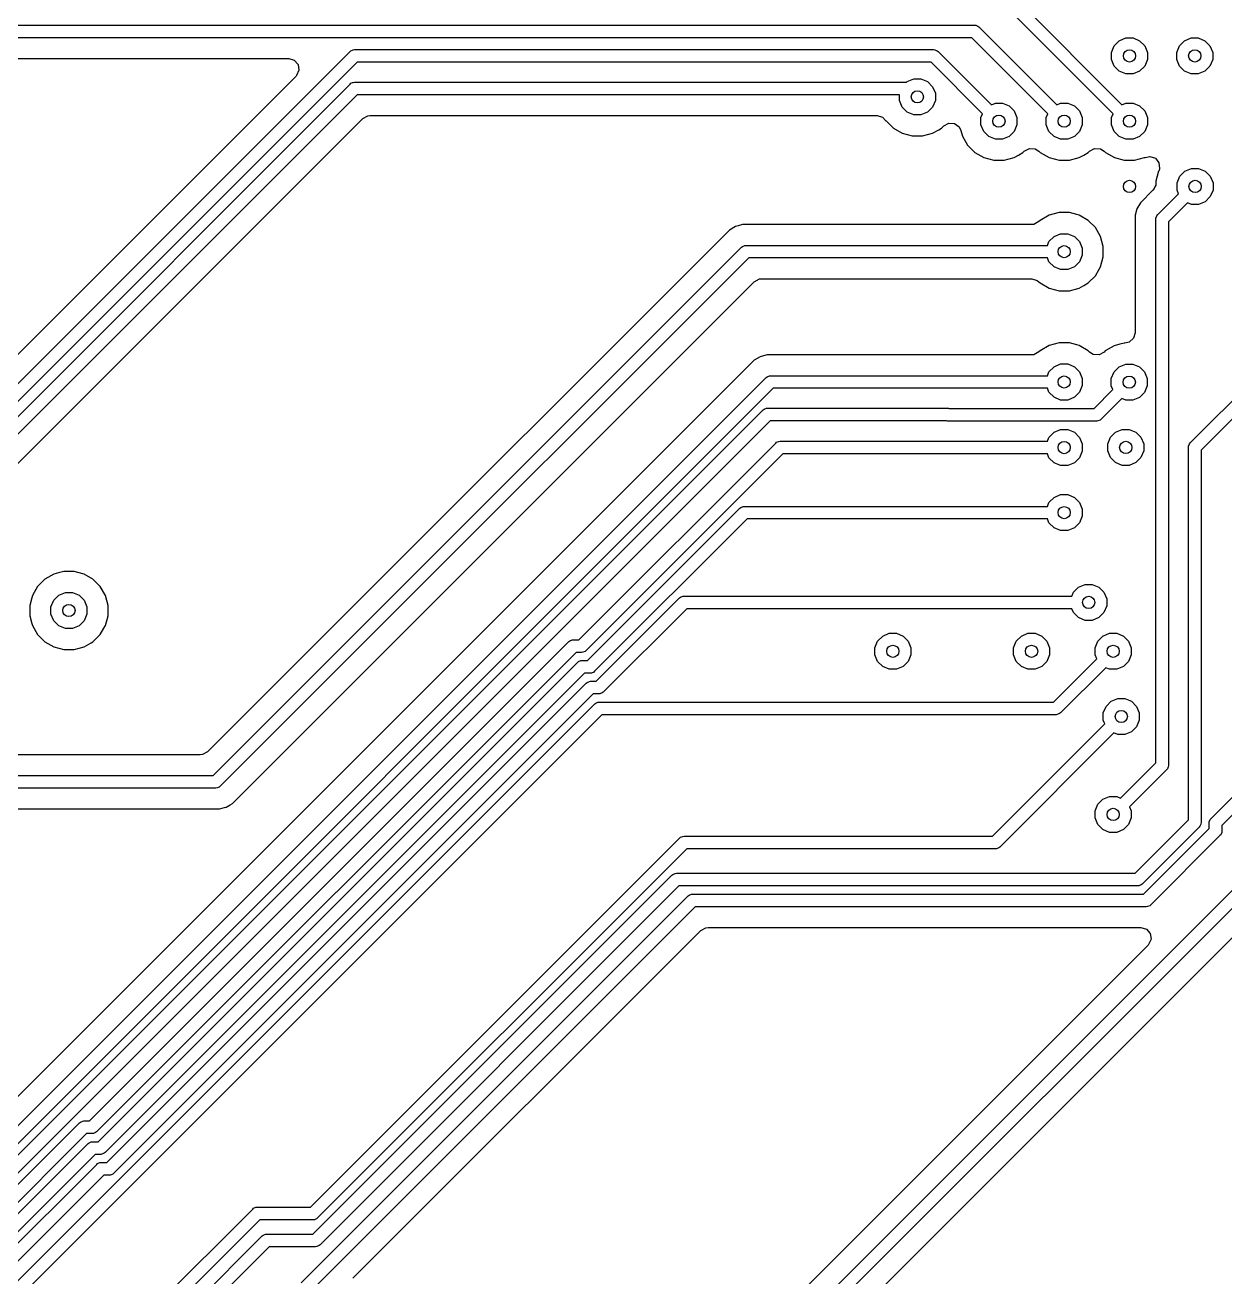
# Model space of a CAD drawing. Extents: x 2.09 to 4.51, y -4.8 to -2.93.
# Drawn here: x 3.042 to 3.621, y -4.475 to -3.871 of the extents above; entities that cross this region are included whole.
import ezdxf

# ---------------------------------------------------------------- set-up
doc = ezdxf.new("R2010")
doc.units = 0
doc.header["$MEASUREMENT"] = 0
doc.layers.add('BLACK', color=7, linetype='CONTINUOUS')

msp = doc.modelspace()

# ---------------------------------------------------------------- linework, layer by layer
at = {"layer": 'BLACK', "linetype": 'CONTINUOUS'}
for p, q in [((3.52184, -3.86005), (3.5712, -3.90941)), ((3.56689, -3.91372), (3.51842, -3.86526)), ((2.8241, -3.87096), (3.5, -3.87096)), ((3.5, -3.87096), (3.5006, -3.87102)), ((3.5006, -3.87102), (3.5017, -3.87148)), ((3.5017, -3.87148), (3.50216, -3.87186)), ((3.50216, -3.87186), (3.53971, -3.90941)), ((3.49874, -3.87707), (2.82283, -3.87707)), ((3.53539, -3.91372), (3.49874, -3.87707)), ((3.56744, -3.88091), (3.56988, -3.87846)), ((3.56988, -3.87846), (3.57307, -3.87714)), ((3.57307, -3.87714), (3.57653, -3.87714)), ((3.57653, -3.87714), (3.57972, -3.87846)), ((3.57972, -3.87846), (3.58217, -3.88091)), ((3.59893, -3.88091), (3.60138, -3.87846)), ((3.60138, -3.87846), (3.60457, -3.87714)), ((3.60457, -3.87714), (3.60803, -3.87714)), ((3.60803, -3.87714), (3.61122, -3.87846)), ((3.61122, -3.87846), (3.61366, -3.88091)), ((2.84126, -4.24104), (3.19863, -3.88367)), ((3.19863, -3.88367), (3.19909, -3.88329)), ((3.19909, -3.88329), (3.19987, -3.88297)), ((3.19909, -3.88329), (3.19909, -3.88329)), ((3.19987, -3.88297), (3.20019, -3.88283)), ((3.20019, -3.88283), (3.20079, -3.88278)), ((3.20019, -3.88283), (3.20019, -3.88283)), ((3.20079, -3.88278), (3.48031, -3.88278)), ((3.48031, -3.88278), (3.48091, -3.88283)), ((3.48091, -3.88283), (3.48201, -3.88329)), ((3.48201, -3.88329), (3.48247, -3.88367)), ((3.48247, -3.88367), (3.50821, -3.90941)), ((3.56612, -3.8841), (3.56744, -3.88091)), ((3.56612, -3.88755), (3.56612, -3.8841)), ((3.58217, -3.88091), (3.58349, -3.8841)), ((3.58349, -3.8841), (3.58349, -3.88755)), ((3.59761, -3.8841), (3.59893, -3.88091)), ((3.59761, -3.88755), (3.59761, -3.8841)), ((3.61366, -3.88091), (3.61499, -3.8841)), ((3.61499, -3.8841), (3.61499, -3.88755)), ((2.82111, -3.88709), (3.16907, -3.88709)), ((3.20205, -3.88888), (2.84468, -4.24625)), ((3.16907, -3.88709), (3.17175, -3.88787)), ((3.17175, -3.88787), (3.17358, -3.88999)), ((3.17358, -3.88999), (3.17398, -3.89275)), ((3.47905, -3.88888), (3.20205, -3.88888)), ((3.5039, -3.91372), (3.47905, -3.88888)), ((3.56744, -3.89075), (3.56612, -3.88755)), ((3.56988, -3.89319), (3.56744, -3.89075)), ((3.58217, -3.89075), (3.57972, -3.89319)), ((3.58349, -3.88755), (3.58217, -3.89075)), ((3.59893, -3.89075), (3.59761, -3.88755)), ((3.60138, -3.89319), (3.59893, -3.89075)), ((3.61366, -3.89075), (3.61122, -3.89319)), ((3.61499, -3.88755), (3.61366, -3.89075)), ((3.17257, -3.89555), (2.85451, -4.21362)), ((3.17282, -3.8953), (3.17257, -3.89555)), ((3.17398, -3.89275), (3.17282, -3.8953)), ((3.46752, -3.89823), (3.47071, -3.8969)), ((3.47071, -3.8969), (3.47417, -3.8969)), ((3.47417, -3.8969), (3.47736, -3.89823)), ((3.57307, -3.89451), (3.56988, -3.89319)), ((3.57653, -3.89451), (3.57307, -3.89451)), ((3.57972, -3.89319), (3.57653, -3.89451)), ((3.60457, -3.89451), (3.60138, -3.89319)), ((3.60803, -3.89451), (3.60457, -3.89451)), ((3.61122, -3.89319), (3.60803, -3.89451)), ((2.70439, -4.39366), (3.19863, -3.89942)), ((3.19863, -3.89942), (3.19909, -3.89904)), ((3.19909, -3.89904), (3.19987, -3.89872)), ((3.19909, -3.89904), (3.19909, -3.89904)), ((3.19987, -3.89872), (3.20019, -3.89858)), ((3.20019, -3.89858), (3.20079, -3.89852)), ((3.20019, -3.89858), (3.20019, -3.89858)), ((3.20079, -3.89852), (3.46722, -3.89852)), ((3.46722, -3.89852), (3.46752, -3.89823)), ((3.47736, -3.89823), (3.47981, -3.90067)), ((3.47981, -3.90067), (3.48113, -3.90386)), ((3.48113, -3.90386), (3.48113, -3.90732)), ((3.20205, -3.90463), (2.7087, -4.39798)), ((3.46375, -3.90463), (3.20205, -3.90463)), ((3.46375, -3.90732), (3.46375, -3.90463)), ((3.46508, -3.91051), (3.46375, -3.90732)), ((3.48113, -3.90732), (3.47981, -3.91051)), ((3.50821, -3.90941), (3.51008, -3.90863)), ((3.51008, -3.90863), (3.51354, -3.90863)), ((3.51354, -3.90863), (3.51673, -3.90996)), ((3.51673, -3.90996), (3.51918, -3.9124)), ((3.53971, -3.90941), (3.54158, -3.90863)), ((3.54158, -3.90863), (3.54504, -3.90863)), ((3.54504, -3.90863), (3.54823, -3.90996)), ((3.54823, -3.90996), (3.55067, -3.9124)), ((3.5712, -3.90941), (3.57307, -3.90863)), ((3.57307, -3.90863), (3.57653, -3.90863)), ((3.57653, -3.90863), (3.57972, -3.90996)), ((3.57972, -3.90996), (3.58217, -3.9124)), ((2.96979, -4.15106), (3.20475, -3.9161)), ((3.20475, -3.9161), (3.2072, -3.91476)), ((3.2072, -3.91476), (3.20826, -3.91465)), ((3.20826, -3.91465), (3.45301, -3.91465)), ((3.45301, -3.91465), (3.45569, -3.91543)), ((3.45569, -3.91543), (3.45712, -3.91694)), ((3.46752, -3.91296), (3.46508, -3.91051)), ((3.47071, -3.91428), (3.46752, -3.91296)), ((3.47417, -3.91428), (3.47071, -3.91428)), ((3.47736, -3.91296), (3.47417, -3.91428)), ((3.47981, -3.91051), (3.47736, -3.91296)), ((3.50312, -3.91559), (3.5039, -3.91372)), ((3.50312, -3.91905), (3.50312, -3.91559)), ((3.51918, -3.9124), (3.5205, -3.91559)), ((3.5205, -3.91559), (3.5205, -3.91905)), ((3.53462, -3.91559), (3.53539, -3.91372)), ((3.53462, -3.91905), (3.53462, -3.91559)), ((3.55067, -3.9124), (3.552, -3.91559)), ((3.552, -3.91559), (3.552, -3.91905)), ((3.56612, -3.91559), (3.56689, -3.91372)), ((3.56612, -3.91905), (3.56612, -3.91559)), ((3.58217, -3.9124), (3.58349, -3.91559)), ((3.58349, -3.91559), (3.58349, -3.91905)), ((3.45712, -3.91694), (3.45714, -3.91692)), ((3.45714, -3.91692), (3.45725, -3.91707)), ((3.45725, -3.91707), (3.4573, -3.91713)), ((3.4573, -3.91713), (3.45733, -3.91718)), ((3.45733, -3.91718), (3.45734, -3.91718)), ((3.45734, -3.91718), (3.46085, -3.9207)), ((3.46085, -3.9207), (3.46085, -3.9207)), ((3.46085, -3.9207), (3.46085, -3.9207)), ((3.46085, -3.9207), (3.46085, -3.9207)), ((3.46085, -3.9207), (3.46085, -3.9207)), ((3.46085, -3.9207), (3.46515, -3.92318)), ((3.47973, -3.92318), (3.48274, -3.92144)), ((3.48274, -3.92144), (3.48403, -3.9207)), ((3.48403, -3.9207), (3.48516, -3.91956)), ((3.48516, -3.91956), (3.48762, -3.91823)), ((3.48762, -3.91823), (3.49041, -3.91842)), ((3.49041, -3.91842), (3.49264, -3.9201)), ((3.49264, -3.9201), (3.49346, -3.92179)), ((3.49346, -3.92179), (3.49422, -3.92461)), ((3.50445, -3.92224), (3.50312, -3.91905)), ((3.5205, -3.91905), (3.51918, -3.92224)), ((3.53594, -3.92224), (3.53462, -3.91905)), ((3.552, -3.91905), (3.55067, -3.92224)), ((3.56744, -3.92224), (3.56612, -3.91905)), ((3.58349, -3.91905), (3.58217, -3.92224)), ((3.46515, -3.92318), (3.46515, -3.92318)), ((3.46515, -3.92318), (3.46515, -3.92318)), ((3.46515, -3.92318), (3.46996, -3.92447)), ((3.46996, -3.92447), (3.46996, -3.92447)), ((3.46996, -3.92447), (3.47493, -3.92447)), ((3.47493, -3.92447), (3.47973, -3.92318)), ((3.47493, -3.92447), (3.47493, -3.92447)), ((3.47973, -3.92318), (3.47973, -3.92318)), ((3.47973, -3.92318), (3.47973, -3.92318)), ((3.49422, -3.92461), (3.4967, -3.92891)), ((3.50689, -3.92469), (3.50445, -3.92224)), ((3.51008, -3.92601), (3.50689, -3.92469)), ((3.51354, -3.92601), (3.51008, -3.92601)), ((3.51673, -3.92469), (3.51354, -3.92601)), ((3.51918, -3.92224), (3.51673, -3.92469)), ((3.53839, -3.92469), (3.53594, -3.92224)), ((3.54158, -3.92601), (3.53839, -3.92469)), ((3.54504, -3.92601), (3.54158, -3.92601)), ((3.54823, -3.92469), (3.54504, -3.92601)), ((3.55067, -3.92224), (3.54823, -3.92469)), ((3.56988, -3.92469), (3.56744, -3.92224)), ((3.57307, -3.92601), (3.56988, -3.92469)), ((3.57653, -3.92601), (3.57307, -3.92601)), ((3.57972, -3.92469), (3.57653, -3.92601)), ((3.58217, -3.92224), (3.57972, -3.92469)), ((3.4967, -3.92891), (3.49671, -3.92891)), ((3.49671, -3.92891), (3.50022, -3.93243)), ((3.50022, -3.93243), (3.50022, -3.93243)), ((3.50022, -3.93243), (3.50022, -3.93243)), ((3.50022, -3.93243), (3.50022, -3.93243)), ((3.50022, -3.93243), (3.50022, -3.93243)), ((3.50022, -3.93243), (3.50452, -3.93491)), ((3.5191, -3.93491), (3.52125, -3.93367)), ((3.52125, -3.93367), (3.5234, -3.93243)), ((3.5234, -3.93243), (3.52405, -3.93178)), ((3.5234, -3.93243), (3.5234, -3.93243)), ((3.52405, -3.93178), (3.5265, -3.93044)), ((3.5265, -3.93044), (3.52929, -3.93064)), ((3.52929, -3.93064), (3.53107, -3.93178)), ((3.53107, -3.93178), (3.53172, -3.93243)), ((3.53172, -3.93243), (3.53172, -3.93243)), ((3.53172, -3.93243), (3.53172, -3.93243)), ((3.53172, -3.93243), (3.53172, -3.93243)), ((3.53172, -3.93243), (3.53172, -3.93243)), ((3.53172, -3.93243), (3.53602, -3.93491)), ((3.55059, -3.93491), (3.55275, -3.93367)), ((3.55275, -3.93367), (3.5549, -3.93243)), ((3.5549, -3.93243), (3.55555, -3.93178)), ((3.5549, -3.93243), (3.5549, -3.93243)), ((3.55555, -3.93178), (3.558, -3.93044)), ((3.558, -3.93044), (3.56079, -3.93064)), ((3.56079, -3.93064), (3.56256, -3.93178)), ((3.56256, -3.93178), (3.56321, -3.93243)), ((3.56321, -3.93243), (3.56321, -3.93243)), ((3.56321, -3.93243), (3.56321, -3.93243)), ((3.56321, -3.93243), (3.56321, -3.93243)), ((3.56321, -3.93243), (3.56321, -3.93243)), ((3.56321, -3.93243), (3.56752, -3.93491)), ((3.50452, -3.93491), (3.50452, -3.93491)), ((3.50452, -3.93491), (3.50452, -3.93491)), ((3.50452, -3.93491), (3.50933, -3.9362)), ((3.50933, -3.9362), (3.50933, -3.9362)), ((3.50933, -3.9362), (3.5143, -3.9362)), ((3.5143, -3.9362), (3.5191, -3.93491)), ((3.5143, -3.9362), (3.5143, -3.9362)), ((3.5191, -3.93491), (3.5191, -3.93491)), ((3.5191, -3.93491), (3.5191, -3.93491)), ((3.53602, -3.93491), (3.53602, -3.93491)), ((3.53602, -3.93491), (3.53602, -3.93491)), ((3.53602, -3.93491), (3.54082, -3.9362)), ((3.54082, -3.9362), (3.54082, -3.9362)), ((3.54082, -3.9362), (3.54579, -3.9362)), ((3.54579, -3.9362), (3.55059, -3.93491)), ((3.54579, -3.9362), (3.54579, -3.9362)), ((3.55059, -3.93491), (3.55059, -3.93491)), ((3.55059, -3.93491), (3.55059, -3.93491)), ((3.56752, -3.93491), (3.56752, -3.93491)), ((3.56752, -3.93491), (3.56752, -3.93491)), ((3.56752, -3.93491), (3.57232, -3.9362)), ((3.57232, -3.9362), (3.57232, -3.9362)), ((3.57232, -3.9362), (3.57729, -3.9362)), ((3.57729, -3.9362), (3.58209, -3.93491)), ((3.57729, -3.9362), (3.57729, -3.9362)), ((3.58209, -3.93491), (3.58239, -3.93479)), ((3.58209, -3.93491), (3.58209, -3.93491)), ((3.58209, -3.93491), (3.58209, -3.93491)), ((3.58239, -3.93479), (3.58243, -3.93488)), ((3.58243, -3.93488), (3.58467, -3.93434)), ((3.58467, -3.93434), (3.58731, -3.93525)), ((3.58731, -3.93525), (3.58904, -3.93745)), ((3.58904, -3.93745), (3.5893, -3.94023)), ((3.5893, -3.94023), (3.58927, -3.9404)), ((3.60154, -3.94145), (3.60473, -3.94013)), ((3.60473, -3.94013), (3.60818, -3.94013)), ((3.60818, -3.94013), (3.61138, -3.94145)), ((3.58887, -3.94153), (3.58758, -3.94633)), ((3.5891, -3.94113), (3.58887, -3.94153)), ((3.58927, -3.9404), (3.5891, -3.94113)), ((3.59777, -3.94709), (3.59909, -3.9439)), ((3.59909, -3.9439), (3.60154, -3.94145)), ((3.61138, -3.94145), (3.61382, -3.9439)), ((3.61382, -3.9439), (3.61514, -3.94709)), ((3.58613, -3.95066), (3.58009, -3.9567)), ((3.58679, -3.94984), (3.58613, -3.95066)), ((3.58703, -3.94902), (3.58679, -3.94984)), ((3.58745, -3.94827), (3.58703, -3.94902)), ((3.58758, -3.94772), (3.58745, -3.94827)), ((3.58758, -3.94633), (3.58758, -3.94772)), ((3.59777, -3.95055), (3.59777, -3.94709)), ((3.59854, -3.95242), (3.59777, -3.95055)), ((3.61514, -3.95055), (3.61382, -3.95374)), ((3.61514, -3.94709), (3.61514, -3.95055)), ((3.58009, -3.9567), (3.57837, -3.95968)), ((3.58009, -3.9567), (3.58009, -3.9567)), ((3.58839, -3.96257), (3.59854, -3.95242)), ((3.60286, -3.95673), (3.5936, -3.96599)), ((3.60473, -3.95751), (3.60286, -3.95673)), ((3.60818, -3.95751), (3.60473, -3.95751)), ((3.61138, -3.95618), (3.60818, -3.95751)), ((3.61382, -3.95374), (3.61138, -3.95618)), ((3.53602, -3.96272), (3.53172, -3.96521)), ((3.53788, -3.96222), (3.53602, -3.96272)), ((3.54082, -3.96144), (3.53788, -3.96222)), ((3.54579, -3.96144), (3.54082, -3.96144)), ((3.54939, -3.9624), (3.54579, -3.96144)), ((3.55059, -3.96272), (3.54939, -3.9624)), ((3.5549, -3.96521), (3.55059, -3.96272)), ((3.57755, -3.96274), (3.57748, -3.963)), ((3.57748, -3.963), (3.57748, -4.01947)), ((3.57837, -3.95968), (3.57755, -3.96274)), ((3.57837, -3.95968), (3.57837, -3.95968)), ((3.5875, -3.96472), (3.58756, -3.96413)), ((3.58756, -3.96413), (3.58801, -3.96303)), ((3.58801, -3.96303), (3.58839, -3.96257)), ((3.38174, -3.96986), (3.18489, -4.16671)), ((3.38472, -3.96813), (3.38174, -3.96986)), ((3.38174, -3.96986), (3.38174, -3.96986)), ((3.38601, -3.96779), (3.38472, -3.96813)), ((3.38804, -3.96724), (3.38601, -3.96779)), ((3.52763, -3.96724), (3.38804, -3.96724)), ((3.52868, -3.96713), (3.52763, -3.96724)), ((3.53113, -3.96579), (3.52868, -3.96713)), ((3.53172, -3.96521), (3.53113, -3.96579)), ((3.53172, -3.96521), (3.53172, -3.96521)), ((3.55841, -3.96872), (3.5549, -3.96521)), ((3.5549, -3.96521), (3.5549, -3.96521)), ((3.5609, -3.97303), (3.55841, -3.96872)), ((3.55841, -3.96872), (3.55841, -3.96872)), ((3.5875, -4.22708), (3.5875, -3.96472)), ((3.5936, -3.96599), (3.5936, -4.22835)), ((3.53517, -3.97726), (3.53594, -3.97539)), ((3.53594, -3.97539), (3.53839, -3.97295)), ((3.53839, -3.97295), (3.54158, -3.97163)), ((3.54158, -3.97163), (3.54504, -3.97163)), ((3.54504, -3.97163), (3.54823, -3.97295)), ((3.54823, -3.97295), (3.55067, -3.97539)), ((3.55067, -3.97539), (3.552, -3.97859)), ((3.56219, -3.97783), (3.5609, -3.97303)), ((3.5609, -3.97303), (3.5609, -3.97303)), ((3.5609, -3.97303), (3.5609, -3.97303)), ((3.19076, -4.17501), (3.38761, -3.97816)), ((3.38761, -3.97816), (3.38807, -3.97778)), ((3.38807, -3.97778), (3.38917, -3.97732)), ((3.38917, -3.97732), (3.38976, -3.97726)), ((3.38976, -3.97726), (3.53517, -3.97726)), ((3.552, -3.98204), (3.55067, -3.98524)), ((3.552, -3.97859), (3.552, -3.98204)), ((3.56219, -3.9828), (3.56219, -3.97783)), ((3.39103, -3.98337), (3.19507, -4.17932)), ((3.53517, -3.98337), (3.39103, -3.98337)), ((3.53594, -3.98524), (3.53517, -3.98337)), ((3.53839, -3.98768), (3.53594, -3.98524)), ((3.54158, -3.989), (3.53839, -3.98768)), ((3.54823, -3.98768), (3.54504, -3.989)), ((3.55067, -3.98524), (3.54823, -3.98768)), ((3.56022, -3.98878), (3.5609, -3.9876)), ((3.5609, -3.9876), (3.56219, -3.9828)), ((3.5609, -3.9876), (3.5609, -3.9876)), ((3.5609, -3.9876), (3.5609, -3.9876)), ((3.39372, -3.99484), (3.39618, -3.9935)), ((3.39618, -3.9935), (3.39723, -3.99339)), ((3.39723, -3.99339), (3.52763, -3.99339)), ((3.52763, -3.99339), (3.53031, -3.99417)), ((3.53031, -3.99417), (3.53113, -3.99484)), ((3.54504, -3.989), (3.54158, -3.989)), ((3.5549, -3.99542), (3.55841, -3.99191)), ((3.55841, -3.99191), (3.56022, -3.98878)), ((3.14188, -4.24668), (3.39372, -3.99484)), ((3.53113, -3.99484), (3.53172, -3.99542)), ((3.53172, -3.99542), (3.53172, -3.99542)), ((3.53172, -3.99542), (3.53172, -3.99542)), ((3.53172, -3.99542), (3.53172, -3.99542)), ((3.53172, -3.99542), (3.53172, -3.99542)), ((3.53172, -3.99542), (3.53602, -3.99791)), ((3.53602, -3.99791), (3.53602, -3.99791)), ((3.53602, -3.99791), (3.53602, -3.99791)), ((3.53602, -3.99791), (3.54082, -3.99919)), ((3.54082, -3.99919), (3.54082, -3.99919)), ((3.54082, -3.99919), (3.54579, -3.99919)), ((3.54579, -3.99919), (3.55059, -3.99791)), ((3.54579, -3.99919), (3.54579, -3.99919)), ((3.55059, -3.99791), (3.55277, -3.99665)), ((3.55059, -3.99791), (3.55059, -3.99791)), ((3.55059, -3.99791), (3.55059, -3.99791)), ((3.55277, -3.99665), (3.5549, -3.99542)), ((3.60414, -4.07265), (3.66138, -4.01541)), ((3.54082, -4.02435), (3.53849, -4.02498)), ((3.54579, -4.02435), (3.54082, -4.02435)), ((3.54943, -4.02533), (3.54579, -4.02435)), ((3.57224, -4.02443), (3.5702, -4.02498)), ((3.57252, -4.02443), (3.57224, -4.02443)), ((3.57458, -4.02398), (3.57252, -4.02443)), ((3.57669, -4.02215), (3.57458, -4.02398)), ((3.57748, -4.01947), (3.57669, -4.02215)), ((3.66569, -4.01972), (3.60935, -4.07607)), ((3.39819, -4.03063), (3.39662, -4.03105)), ((3.39995, -4.03016), (3.39819, -4.03063)), ((3.40339, -4.03016), (3.39995, -4.03016)), ((3.52763, -4.03016), (3.40339, -4.03016)), ((3.52868, -4.03004), (3.52763, -4.03016)), ((3.53113, -4.0287), (3.52868, -4.03004)), ((3.53172, -4.02812), (3.53113, -4.0287)), ((3.53602, -4.02564), (3.53172, -4.02812)), ((3.53172, -4.02812), (3.53172, -4.02812)), ((3.53849, -4.02498), (3.53602, -4.02564)), ((3.55059, -4.02564), (3.54943, -4.02533)), ((3.5549, -4.02812), (3.55059, -4.02564)), ((3.55555, -4.02877), (3.5549, -4.02812)), ((3.5549, -4.02812), (3.5549, -4.02812)), ((3.55732, -4.02991), (3.55555, -4.02877)), ((3.56011, -4.03011), (3.55732, -4.02991)), ((3.56256, -4.02877), (3.56011, -4.03011)), ((3.56313, -4.0282), (3.56256, -4.02877)), ((3.56744, -4.02572), (3.56313, -4.0282)), ((3.56313, -4.0282), (3.56313, -4.0282)), ((3.5702, -4.02498), (3.56744, -4.02572)), ((3.39364, -4.03277), (2.9803, -4.44611)), ((3.39662, -4.03105), (3.39364, -4.03277)), ((3.39364, -4.03277), (3.39364, -4.03277)), ((3.39662, -4.03105), (3.39662, -4.03105)), ((3.53594, -4.03831), (3.53839, -4.03586)), ((3.53839, -4.03586), (3.54158, -4.03454)), ((3.54158, -4.03454), (3.54504, -4.03454)), ((3.54504, -4.03454), (3.54823, -4.03586)), ((3.54823, -4.03586), (3.55067, -4.03831)), ((3.56736, -4.03839), (3.5698, -4.03594)), ((3.5698, -4.03594), (3.573, -4.03462)), ((3.573, -4.03462), (3.57645, -4.03462)), ((3.57645, -4.03462), (3.57965, -4.03594)), ((3.57965, -4.03594), (3.58209, -4.03839)), ((2.983, -4.45758), (3.39951, -4.04107)), ((3.39951, -4.04107), (3.39997, -4.04069)), ((3.39997, -4.04069), (3.40107, -4.04024)), ((3.40107, -4.04024), (3.40167, -4.04018)), ((3.40167, -4.04018), (3.53517, -4.04018)), ((3.53517, -4.04018), (3.53594, -4.03831)), ((3.55067, -4.03831), (3.552, -4.0415)), ((3.552, -4.0415), (3.552, -4.04496)), ((3.56604, -4.04158), (3.56736, -4.03839)), ((3.56604, -4.04504), (3.56604, -4.04158)), ((3.58209, -4.03839), (3.58341, -4.04158)), ((3.58341, -4.04158), (3.58341, -4.04504)), ((3.40293, -4.04628), (2.98642, -4.46279)), ((3.53517, -4.04628), (3.40293, -4.04628)), ((3.53594, -4.04815), (3.53517, -4.04628)), ((3.53839, -4.05059), (3.53594, -4.04815)), ((3.55067, -4.04815), (3.54823, -4.05059)), ((3.552, -4.04496), (3.55067, -4.04815)), ((3.55771, -4.056), (3.56681, -4.04691)), ((3.56681, -4.04691), (3.56604, -4.04504)), ((3.58209, -4.04823), (3.57965, -4.05067)), ((3.58341, -4.04504), (3.58209, -4.04823)), ((3.54158, -4.05192), (3.53839, -4.05059)), ((3.54504, -4.05192), (3.54158, -4.05192)), ((3.54823, -4.05059), (3.54504, -4.05192)), ((3.57113, -4.05122), (3.56113, -4.06121)), ((3.573, -4.052), (3.57113, -4.05122)), ((3.57645, -4.052), (3.573, -4.052)), ((3.57965, -4.05067), (3.57645, -4.052)), ((2.98536, -4.46939), (3.39801, -4.05674)), ((3.39801, -4.05674), (3.39847, -4.05636)), ((3.39847, -4.05636), (3.39957, -4.05591)), ((3.39957, -4.05591), (3.40017, -4.05585)), ((3.40017, -4.05585), (3.48687, -4.05585)), ((3.48687, -4.05585), (3.48747, -4.05591)), ((3.48747, -4.05591), (3.4877, -4.056)), ((3.4877, -4.056), (3.55771, -4.056)), ((3.40143, -4.06195), (2.98878, -4.4746)), ((3.48619, -4.06195), (3.40143, -4.06195)), ((3.48643, -4.06205), (3.48619, -4.06195)), ((3.48703, -4.06211), (3.48643, -4.06205)), ((3.48643, -4.06205), (3.48643, -4.06205)), ((3.55898, -4.06211), (3.48703, -4.06211)), ((3.53839, -4.06752), (3.54158, -4.06619)), ((3.54158, -4.06619), (3.54504, -4.06619)), ((3.54504, -4.06619), (3.54823, -4.06752)), ((3.55957, -4.06205), (3.55898, -4.06211)), ((3.56067, -4.06159), (3.55957, -4.06205)), ((3.56113, -4.06121), (3.56067, -4.06159)), ((3.56067, -4.06159), (3.56067, -4.06159)), ((3.56808, -4.06744), (3.57128, -4.06612)), ((3.57128, -4.06612), (3.57473, -4.06612)), ((3.57473, -4.06612), (3.57792, -4.06744)), ((3.30912, -4.16768), (3.40407, -4.07272)), ((3.40407, -4.07272), (3.40453, -4.07234)), ((3.40453, -4.07234), (3.40563, -4.07189)), ((3.40563, -4.07189), (3.40623, -4.07183)), ((3.40623, -4.07183), (3.53517, -4.07183)), ((3.53517, -4.07183), (3.53594, -4.06996)), ((3.53594, -4.06996), (3.53839, -4.06752)), ((3.54823, -4.06752), (3.55067, -4.06996)), ((3.55067, -4.06996), (3.552, -4.07315)), ((3.552, -4.07315), (3.552, -4.07661)), ((3.56432, -4.07308), (3.56564, -4.06988)), ((3.56432, -4.07653), (3.56432, -4.07308)), ((3.56564, -4.06988), (3.56808, -4.06744)), ((3.57792, -4.06744), (3.58037, -4.06988)), ((3.58037, -4.06988), (3.58169, -4.07308)), ((3.58169, -4.07308), (3.58169, -4.07653)), ((3.60331, -4.07421), (3.60376, -4.07311)), ((3.60376, -4.07311), (3.60414, -4.07265)), ((3.40749, -4.07793), (3.31254, -4.17288)), ((3.53517, -4.07793), (3.40749, -4.07793)), ((3.53594, -4.0798), (3.53517, -4.07793)), ((3.552, -4.07661), (3.55067, -4.0798)), ((3.56564, -4.07973), (3.56432, -4.07653)), ((3.58169, -4.07653), (3.58037, -4.07973)), ((3.60325, -4.0748), (3.60331, -4.07421)), ((3.60325, -4.25464), (3.60325, -4.0748)), ((3.60935, -4.07607), (3.60935, -4.25591)), ((3.53839, -4.08225), (3.53594, -4.0798)), ((3.54158, -4.08357), (3.53839, -4.08225)), ((3.54504, -4.08357), (3.54158, -4.08357)), ((3.54823, -4.08225), (3.54504, -4.08357)), ((3.55067, -4.0798), (3.54823, -4.08225)), ((3.56808, -4.08217), (3.56564, -4.07973)), ((3.57128, -4.08349), (3.56808, -4.08217)), ((3.57473, -4.08349), (3.57128, -4.08349)), ((3.57792, -4.08217), (3.57473, -4.08349)), ((3.58037, -4.07973), (3.57792, -4.08217)), ((3.38729, -4.10376), (3.38839, -4.10331)), ((3.38839, -4.10331), (3.38898, -4.10325)), ((3.38898, -4.10325), (3.53517, -4.10325)), ((3.53517, -4.10325), (3.53594, -4.10138)), ((3.53594, -4.10138), (3.53839, -4.09893)), ((3.53839, -4.09893), (3.54158, -4.09761)), ((3.54158, -4.09761), (3.54504, -4.09761)), ((3.54504, -4.09761), (3.54823, -4.09893)), ((3.54823, -4.09893), (3.55067, -4.10138)), ((3.55067, -4.10138), (3.552, -4.10457)), ((3.31327, -4.1777), (3.38682, -4.10414)), ((3.39025, -4.10935), (3.31669, -4.1829)), ((3.38682, -4.10414), (3.38729, -4.10376)), ((3.53517, -4.10935), (3.39025, -4.10935)), ((3.53594, -4.11122), (3.53517, -4.10935)), ((3.552, -4.10803), (3.55067, -4.11122)), ((3.552, -4.10457), (3.552, -4.10803)), ((3.53839, -4.11366), (3.53594, -4.11122)), ((3.54158, -4.11499), (3.53839, -4.11366)), ((3.54504, -4.11499), (3.54158, -4.11499)), ((3.54823, -4.11366), (3.54504, -4.11499)), ((3.55067, -4.11122), (3.54823, -4.11366)), ((3.0514, -4.13844), (3.04789, -4.14195)), ((3.05571, -4.13595), (3.0514, -4.13844)), ((3.0514, -4.13844), (3.0514, -4.13844)), ((3.05788, -4.13537), (3.05571, -4.13595)), ((3.06051, -4.13467), (3.05788, -4.13537)), ((3.06548, -4.13467), (3.06051, -4.13467)), ((3.06971, -4.1358), (3.06548, -4.13467)), ((3.07028, -4.13595), (3.06971, -4.1358)), ((3.07458, -4.13844), (3.07028, -4.13595)), ((3.0781, -4.14195), (3.07458, -4.13844)), ((3.07458, -4.13844), (3.07458, -4.13844)), ((3.04789, -4.14195), (3.0454, -4.14626)), ((3.04789, -4.14195), (3.04789, -4.14195)), ((3.05807, -4.14618), (3.06126, -4.14486)), ((3.06126, -4.14486), (3.06472, -4.14486)), ((3.06472, -4.14486), (3.06791, -4.14618)), ((3.08058, -4.14626), (3.0781, -4.14195)), ((3.0781, -4.14195), (3.0781, -4.14195)), ((3.54698, -4.14656), (3.54775, -4.14468)), ((3.54775, -4.14468), (3.5502, -4.14224)), ((3.5502, -4.14224), (3.55339, -4.14092)), ((3.55339, -4.14092), (3.55685, -4.14092)), ((3.55685, -4.14092), (3.56004, -4.14224)), ((3.56004, -4.14224), (3.56248, -4.14468)), ((3.56248, -4.14468), (3.56381, -4.14788)), ((3.04509, -4.1474), (3.04411, -4.15106)), ((3.04411, -4.15106), (3.04411, -4.15603)), ((3.0454, -4.14626), (3.04509, -4.1474)), ((3.0543, -4.15182), (3.05563, -4.14862)), ((3.05563, -4.14862), (3.05807, -4.14618)), ((3.06791, -4.14618), (3.07036, -4.14862)), ((3.07036, -4.14862), (3.07168, -4.15182)), ((3.08187, -4.15106), (3.08058, -4.14626)), ((3.08058, -4.14626), (3.08058, -4.14626)), ((3.08058, -4.14626), (3.08058, -4.14626)), ((3.08187, -4.15603), (3.08187, -4.15106)), ((3.31742, -4.18772), (3.35769, -4.14745)), ((3.35769, -4.14745), (3.35815, -4.14707)), ((3.35815, -4.14707), (3.35925, -4.14661)), ((3.35925, -4.14661), (3.35985, -4.14656)), ((3.35985, -4.14656), (3.54698, -4.14656)), ((3.56381, -4.15133), (3.56248, -4.15453)), ((3.56381, -4.14788), (3.56381, -4.15133)), ((3.04411, -4.15603), (3.04512, -4.15977)), ((3.0543, -4.15527), (3.0543, -4.15182)), ((3.05563, -4.15846), (3.0543, -4.15527)), ((3.07168, -4.15527), (3.07036, -4.15846)), ((3.07168, -4.15182), (3.07168, -4.15527)), ((3.08058, -4.16083), (3.08187, -4.15603)), ((3.36111, -4.15266), (3.32084, -4.19292)), ((3.54698, -4.15266), (3.36111, -4.15266)), ((3.54775, -4.15453), (3.54698, -4.15266)), ((3.5502, -4.15697), (3.54775, -4.15453)), ((3.55339, -4.15829), (3.5502, -4.15697)), ((3.56004, -4.15697), (3.55685, -4.15829)), ((3.56248, -4.15453), (3.56004, -4.15697)), ((3.04512, -4.15977), (3.0454, -4.16083)), ((3.0454, -4.16083), (3.04789, -4.16513)), ((3.05807, -4.16091), (3.05563, -4.15846)), ((3.06126, -4.16223), (3.05807, -4.16091)), ((3.06472, -4.16223), (3.06126, -4.16223)), ((3.06791, -4.16091), (3.06472, -4.16223)), ((3.07036, -4.15846), (3.06791, -4.16091)), ((3.0781, -4.16513), (3.07985, -4.1621)), ((3.07985, -4.1621), (3.08058, -4.16083)), ((3.08058, -4.16083), (3.08058, -4.16083)), ((3.08058, -4.16083), (3.08058, -4.16083)), ((3.55685, -4.15829), (3.55339, -4.15829)), ((3.04789, -4.16513), (3.04789, -4.16513)), ((3.04789, -4.16513), (3.0514, -4.16865)), ((3.0514, -4.16865), (3.0514, -4.16865)), ((3.0514, -4.16865), (3.0514, -4.16865)), ((3.0514, -4.16865), (3.0514, -4.16865)), ((3.0514, -4.16865), (3.0514, -4.16865)), ((3.0514, -4.16865), (3.05571, -4.17113)), ((3.07028, -4.17113), (3.07373, -4.16914)), ((3.0729, -4.39996), (3.30429, -4.16857)), ((3.07373, -4.16914), (3.07458, -4.16865)), ((3.07458, -4.16865), (3.0781, -4.16513)), ((3.18489, -4.16671), (3.1299, -4.2217)), ((3.30429, -4.16857), (3.30475, -4.16819)), ((3.30475, -4.16819), (3.30585, -4.16773)), ((3.30475, -4.16819), (3.30475, -4.16819)), ((3.30585, -4.16773), (3.30645, -4.16768)), ((3.30645, -4.16768), (3.30912, -4.16768)), ((3.45194, -4.1715), (3.45326, -4.16831)), ((3.45326, -4.16831), (3.45571, -4.16586)), ((3.45571, -4.16586), (3.4589, -4.16454)), ((3.4589, -4.16454), (3.46236, -4.16454)), ((3.46236, -4.16454), (3.46555, -4.16586)), ((3.46555, -4.16586), (3.468, -4.16831)), ((3.468, -4.16831), (3.46932, -4.1715)), ((3.51887, -4.1715), (3.52019, -4.16831)), ((3.52019, -4.16831), (3.52264, -4.16586)), ((3.52264, -4.16586), (3.52583, -4.16454)), ((3.52583, -4.16454), (3.52929, -4.16454)), ((3.52929, -4.16454), (3.53248, -4.16586)), ((3.53248, -4.16586), (3.53492, -4.16831)), ((3.53492, -4.16831), (3.53625, -4.1715)), ((3.55824, -4.1715), (3.55956, -4.16831)), ((3.55956, -4.16831), (3.56201, -4.16586)), ((3.56201, -4.16586), (3.5652, -4.16454)), ((3.5652, -4.16454), (3.56866, -4.16454)), ((3.56866, -4.16454), (3.57185, -4.16586)), ((3.57185, -4.16586), (3.57429, -4.16831)), ((3.57429, -4.16831), (3.57562, -4.1715)), ((3.05571, -4.17113), (3.05571, -4.17113)), ((3.05571, -4.17113), (3.05571, -4.17113)), ((3.05571, -4.17113), (3.06051, -4.17242)), ((3.06051, -4.17242), (3.06051, -4.17242)), ((3.06051, -4.17242), (3.06548, -4.17242)), ((3.06548, -4.17242), (3.07028, -4.17113)), ((3.06548, -4.17242), (3.06548, -4.17242)), ((3.07028, -4.17113), (3.07028, -4.17113)), ((3.07028, -4.17113), (3.07028, -4.17113)), ((3.30771, -4.17378), (3.07632, -4.40517)), ((3.13259, -4.23317), (3.19076, -4.17501)), ((3.31038, -4.17378), (3.30771, -4.17378)), ((3.31098, -4.17372), (3.31038, -4.17378)), ((3.31208, -4.17326), (3.31098, -4.17372)), ((3.31254, -4.17288), (3.31208, -4.17326)), ((3.31208, -4.17326), (3.31208, -4.17326)), ((3.45194, -4.17496), (3.45194, -4.1715)), ((3.45326, -4.17815), (3.45194, -4.17496)), ((3.46932, -4.17496), (3.468, -4.17815)), ((3.46932, -4.1715), (3.46932, -4.17496)), ((3.51887, -4.17496), (3.51887, -4.1715)), ((3.52019, -4.17815), (3.51887, -4.17496)), ((3.53625, -4.17496), (3.53492, -4.17815)), ((3.53625, -4.1715), (3.53625, -4.17496)), ((3.55824, -4.17496), (3.55824, -4.1715)), ((3.55902, -4.17683), (3.55824, -4.17496)), ((3.57562, -4.17496), (3.57429, -4.17815)), ((3.57562, -4.1715), (3.57562, -4.17496)), ((3.07705, -4.40998), (3.30844, -4.17859)), ((3.19507, -4.17932), (3.13602, -4.23838)), ((3.30844, -4.17859), (3.3089, -4.17821)), ((3.3089, -4.17821), (3.31, -4.17775)), ((3.3089, -4.17821), (3.3089, -4.17821)), ((3.31, -4.17775), (3.3106, -4.1777)), ((3.3106, -4.1777), (3.31327, -4.1777)), ((3.45571, -4.18059), (3.45326, -4.17815)), ((3.4589, -4.18192), (3.45571, -4.18059)), ((3.46236, -4.18192), (3.4589, -4.18192)), ((3.46555, -4.18059), (3.46236, -4.18192)), ((3.468, -4.17815), (3.46555, -4.18059)), ((3.52264, -4.18059), (3.52019, -4.17815)), ((3.52583, -4.18192), (3.52264, -4.18059)), ((3.52929, -4.18192), (3.52583, -4.18192)), ((3.53248, -4.18059), (3.52929, -4.18192)), ((3.53492, -4.17815), (3.53248, -4.18059)), ((3.53811, -4.19774), (3.55902, -4.17683)), ((3.56333, -4.18114), (3.54153, -4.20294)), ((3.5652, -4.18192), (3.56333, -4.18114)), ((3.56866, -4.18192), (3.5652, -4.18192)), ((3.57185, -4.18059), (3.56866, -4.18192)), ((3.57429, -4.17815), (3.57185, -4.18059)), ((3.31186, -4.1838), (3.08047, -4.41519)), ((3.31453, -4.1838), (3.31186, -4.1838)), ((3.31305, -4.18823), (3.31415, -4.18777)), ((3.31415, -4.18777), (3.31475, -4.18772)), ((3.31513, -4.18374), (3.31453, -4.1838)), ((3.31475, -4.18772), (3.31742, -4.18772)), ((3.31623, -4.18328), (3.31513, -4.18374)), ((3.31669, -4.1829), (3.31623, -4.18328)), ((3.31623, -4.18328), (3.31623, -4.18328)), ((3.0812, -4.42), (3.31259, -4.18861)), ((3.31601, -4.19382), (3.08462, -4.42521)), ((3.31259, -4.18861), (3.31305, -4.18823)), ((3.31868, -4.19382), (3.31601, -4.19382)), ((3.31928, -4.19376), (3.31868, -4.19382)), ((3.32038, -4.1933), (3.31928, -4.19376)), ((3.32084, -4.19292), (3.32038, -4.1933)), ((2.99469, -4.52068), (3.31674, -4.19863)), ((3.31674, -4.19863), (3.3172, -4.19825)), ((3.3172, -4.19825), (3.3183, -4.19779)), ((3.3183, -4.19779), (3.3189, -4.19774)), ((3.3189, -4.19774), (3.53811, -4.19774)), ((3.56218, -4.203), (3.5635, -4.1998)), ((3.5635, -4.1998), (3.56594, -4.19736)), ((3.56594, -4.19736), (3.56914, -4.19604)), ((3.56914, -4.19604), (3.57259, -4.19604)), ((3.57259, -4.19604), (3.57579, -4.19736)), ((3.57579, -4.19736), (3.57823, -4.1998)), ((3.57823, -4.1998), (3.57955, -4.203)), ((3.32016, -4.20384), (2.9999, -4.5241)), ((3.53937, -4.20384), (3.32016, -4.20384)), ((3.53997, -4.20378), (3.53937, -4.20384)), ((3.54107, -4.20332), (3.53997, -4.20378)), ((3.54153, -4.20294), (3.54107, -4.20332)), ((3.56218, -4.20645), (3.56218, -4.203)), ((3.57955, -4.203), (3.57955, -4.20645)), ((3.50876, -4.26252), (3.56295, -4.20832)), ((3.56295, -4.20832), (3.56218, -4.20645)), ((3.57579, -4.21209), (3.57259, -4.21341)), ((3.57823, -4.20965), (3.57579, -4.21209)), ((3.57955, -4.20645), (3.57823, -4.20965)), ((3.56727, -4.21264), (3.51218, -4.26773)), ((3.56914, -4.21341), (3.56727, -4.21264)), ((3.57259, -4.21341), (3.56914, -4.21341)), ((3.12639, -4.22315), (2.94088, -4.22315)), ((3.12744, -4.22304), (3.12639, -4.22315)), ((3.1299, -4.2217), (3.12744, -4.22304)), ((3.57053, -4.24406), (3.5875, -4.22708)), ((3.59309, -4.23004), (3.59271, -4.2305)), ((3.59354, -4.22894), (3.59309, -4.23004)), ((3.5936, -4.22835), (3.59354, -4.22894)), ((2.93334, -4.23317), (3.13259, -4.23317)), ((3.59271, -4.2305), (3.57484, -4.24837)), ((3.13386, -4.23927), (2.93334, -4.23927)), ((3.13445, -4.23921), (3.13386, -4.23927)), ((3.13555, -4.23876), (3.13445, -4.23921)), ((3.13602, -4.23838), (3.13555, -4.23876)), ((3.61416, -4.25396), (3.62687, -4.24125)), ((3.13809, -4.24862), (3.1389, -4.2484)), ((3.1389, -4.2484), (3.14075, -4.24733)), ((3.14075, -4.24733), (3.14188, -4.24668)), ((3.55824, -4.25024), (3.55956, -4.24705)), ((3.55956, -4.24705), (3.56201, -4.2446)), ((3.56201, -4.2446), (3.5652, -4.24328)), ((3.5652, -4.24328), (3.56866, -4.24328)), ((3.56866, -4.24328), (3.57053, -4.24406)), ((3.57484, -4.24837), (3.57562, -4.25024)), ((3.63208, -4.24467), (3.61937, -4.25738)), ((2.94088, -4.24929), (3.13558, -4.24929)), ((3.13558, -4.24929), (3.13809, -4.24862)), ((3.13558, -4.24929), (3.13558, -4.24929)), ((3.55824, -4.2537), (3.55824, -4.25024)), ((3.55956, -4.25689), (3.55824, -4.2537)), ((3.57562, -4.2537), (3.57429, -4.25689)), ((3.57562, -4.25024), (3.57562, -4.2537)), ((3.61333, -4.25552), (3.61378, -4.25442)), ((3.61378, -4.25442), (3.61416, -4.25396)), ((3.61378, -4.25442), (3.61378, -4.25442)), ((3.56201, -4.25933), (3.55956, -4.25689)), ((3.5652, -4.26066), (3.56201, -4.25933)), ((3.57185, -4.25933), (3.56866, -4.26066)), ((3.57429, -4.25689), (3.57185, -4.25933)), ((3.57748, -4.28041), (3.60325, -4.25464)), ((3.60846, -4.25806), (3.5809, -4.28562)), ((3.58163, -4.29043), (3.61327, -4.25879)), ((3.60884, -4.2576), (3.60846, -4.25806)), ((3.6092, -4.25671), (3.60884, -4.2576)), ((3.60884, -4.2576), (3.60884, -4.2576)), ((3.60929, -4.2565), (3.6092, -4.25671)), ((3.60935, -4.25591), (3.60929, -4.2565)), ((3.60929, -4.2565), (3.60929, -4.2565)), ((3.61327, -4.25612), (3.61333, -4.25552)), ((3.61327, -4.25879), (3.61327, -4.25612)), ((3.61937, -4.26006), (3.61931, -4.26065)), ((3.61937, -4.25738), (3.61937, -4.26006)), ((3.17956, -4.44156), (3.35771, -4.26341)), ((3.35771, -4.26341), (3.35817, -4.26303)), ((3.35817, -4.26303), (3.35927, -4.26258)), ((3.35927, -4.26258), (3.35986, -4.26252)), ((3.35986, -4.26252), (3.50876, -4.26252)), ((3.56866, -4.26066), (3.5652, -4.26066)), ((3.61848, -4.26221), (3.58505, -4.29564)), ((3.61886, -4.26175), (3.61848, -4.26221)), ((3.61931, -4.26065), (3.61886, -4.26175)), ((3.61886, -4.26175), (3.61886, -4.26175)), ((3.36113, -4.26862), (3.18299, -4.44676)), ((3.51002, -4.26862), (3.36113, -4.26862)), ((3.51062, -4.26856), (3.51002, -4.26862)), ((3.51172, -4.26811), (3.51062, -4.26856)), ((3.51218, -4.26773), (3.51172, -4.26811)), ((3.42304, -4.48997), (3.63868, -4.27433)), ((3.64389, -4.27775), (3.42735, -4.49428)), ((3.18074, -4.45455), (3.35398, -4.28131)), ((3.35398, -4.28131), (3.35445, -4.28093)), ((3.35445, -4.28093), (3.35555, -4.28047)), ((3.35555, -4.28047), (3.35614, -4.28041)), ((3.35614, -4.28041), (3.57748, -4.28041)), ((3.4061, -4.52971), (3.65219, -4.28362)), ((3.3574, -4.28652), (3.18416, -4.45976)), ((3.57874, -4.28652), (3.3574, -4.28652)), ((3.3623, -4.29095), (3.3634, -4.29049)), ((3.3634, -4.29049), (3.364, -4.29043)), ((3.364, -4.29043), (3.58163, -4.29043)), ((3.57934, -4.28646), (3.57874, -4.28652)), ((3.58044, -4.286), (3.57934, -4.28646)), ((3.5809, -4.28562), (3.58044, -4.286)), ((3.17501, -4.47816), (3.36184, -4.29133)), ((3.36526, -4.29654), (3.18022, -4.48158)), ((3.36184, -4.29133), (3.3623, -4.29095)), ((3.58289, -4.29654), (3.36526, -4.29654)), ((3.58349, -4.29648), (3.58289, -4.29654)), ((3.58459, -4.29602), (3.58349, -4.29648)), ((3.58505, -4.29564), (3.58459, -4.29602)), ((3.20006, -4.47591), (3.36796, -4.30801)), ((3.36796, -4.30801), (3.37041, -4.30667)), ((3.37041, -4.30667), (3.37146, -4.30656)), ((3.37146, -4.30656), (3.58031, -4.30656)), ((3.58031, -4.30656), (3.58299, -4.30734)), ((3.58299, -4.30734), (3.58482, -4.30946)), ((3.58406, -4.31476), (3.58381, -4.31502)), ((3.58522, -4.31222), (3.58406, -4.31476)), ((3.58482, -4.30946), (3.58522, -4.31222)), ((3.58381, -4.31502), (3.2488, -4.65003)), ((2.98772, -4.4812), (3.06807, -4.40085)), ((3.06807, -4.40085), (3.06853, -4.40047)), ((3.06853, -4.40047), (3.06963, -4.40002)), ((3.06963, -4.40002), (3.07023, -4.39996)), ((3.07023, -4.39996), (3.0729, -4.39996)), ((3.07586, -4.40555), (3.07476, -4.406)), ((3.07632, -4.40517), (3.07586, -4.40555)), ((2.82846, -4.65463), (3.07222, -4.41087)), ((3.07149, -4.40606), (2.99114, -4.48641)), ((3.07416, -4.40606), (3.07149, -4.40606)), ((3.07222, -4.41087), (3.07268, -4.41049)), ((3.07268, -4.41049), (3.07378, -4.41004)), ((3.07378, -4.41004), (3.07438, -4.40998)), ((3.07476, -4.406), (3.07416, -4.40606)), ((3.07438, -4.40998), (3.07705, -4.40998)), ((3.07564, -4.41608), (2.83007, -4.66165)), ((3.07831, -4.41608), (3.07564, -4.41608)), ((3.07891, -4.41602), (3.07831, -4.41608)), ((3.08001, -4.41557), (3.07891, -4.41602)), ((3.08047, -4.41519), (3.08001, -4.41557)), ((2.89548, -4.60178), (3.07637, -4.42089)), ((3.07637, -4.42089), (3.07683, -4.42051)), ((3.07683, -4.42051), (3.07793, -4.42006)), ((3.07793, -4.42006), (3.07853, -4.42)), ((3.07853, -4.42), (3.0812, -4.42)), ((3.07979, -4.4261), (2.90069, -4.6052)), ((3.08246, -4.4261), (3.07979, -4.4261)), ((3.08306, -4.42604), (3.08246, -4.4261)), ((3.08416, -4.42559), (3.08306, -4.42604)), ((3.08462, -4.42521), (3.08416, -4.42559)), ((3.15212, -4.44207), (3.15322, -4.44161)), ((3.15322, -4.44161), (3.15382, -4.44156)), ((3.15382, -4.44156), (3.17956, -4.44156)), ((3.09905, -4.49506), (3.15166, -4.44245)), ((3.15508, -4.44766), (3.10318, -4.49956)), ((3.15166, -4.44245), (3.15212, -4.44207)), ((3.18083, -4.44766), (3.15508, -4.44766)), ((3.18142, -4.4476), (3.18083, -4.44766)), ((3.18252, -4.44714), (3.18142, -4.4476)), ((3.18299, -4.44676), (3.18252, -4.44714)), ((3.12383, -4.48784), (3.15623, -4.45544)), ((3.15623, -4.45544), (3.15669, -4.45506)), ((3.15669, -4.45506), (3.15747, -4.45474)), ((3.15669, -4.45506), (3.15669, -4.45506)), ((3.15747, -4.45474), (3.15779, -4.45461)), ((3.15779, -4.45461), (3.15839, -4.45455)), ((3.15779, -4.45461), (3.15779, -4.45461)), ((3.15839, -4.45455), (3.18074, -4.45455)), ((3.18416, -4.45976), (3.1837, -4.46013)), ((3.15965, -4.46065), (3.12904, -4.49126)), ((3.18201, -4.46065), (3.15965, -4.46065)), ((3.1826, -4.46059), (3.18201, -4.46065)), ((3.1837, -4.46013), (3.1826, -4.46059))]:
    msp.add_line(p, q, dxfattribs=at)
at = {"layer": 'BLACK'}
for centre in [(3.5748, -3.88583), (3.6063, -3.88583), (3.47244, -3.90559), (3.51181, -3.91732), (3.54331, -3.91732), (3.5748, -3.91732), (3.5748, -3.94882), (3.60646, -3.94882), (3.54331, -3.98031), (3.54331, -4.04323), (3.57472, -4.04331), (3.54331, -4.07488), (3.573, -4.07481), (3.54331, -4.1063), (3.06299, -4.15354), (3.55512, -4.14961), (3.46063, -4.17323), (3.52756, -4.17323), (3.56693, -4.17323), (3.57087, -4.20472), (3.56693, -4.25197)]:
    msp.add_circle(centre, 0.00295, dxfattribs=at)
at = {"layer": 'WHITE'}
for centre in [(3.5748, -3.88583), (3.6063, -3.88583), (3.47244, -3.90559), (3.51181, -3.91732), (3.54331, -3.91732), (3.5748, -3.91732), (3.5748, -3.94882), (3.60646, -3.94882), (3.54331, -3.98031), (3.54331, -4.04323), (3.57472, -4.04331), (3.54331, -4.07488), (3.573, -4.07481), (3.54331, -4.1063), (3.06299, -4.15354), (3.55512, -4.14961), (3.46063, -4.17323), (3.52756, -4.17323), (3.56693, -4.17323), (3.57087, -4.20472), (3.56693, -4.25197)]:
    msp.add_circle(centre, 0.00295, dxfattribs=at)

doc.saveas('drawing.dxf')
